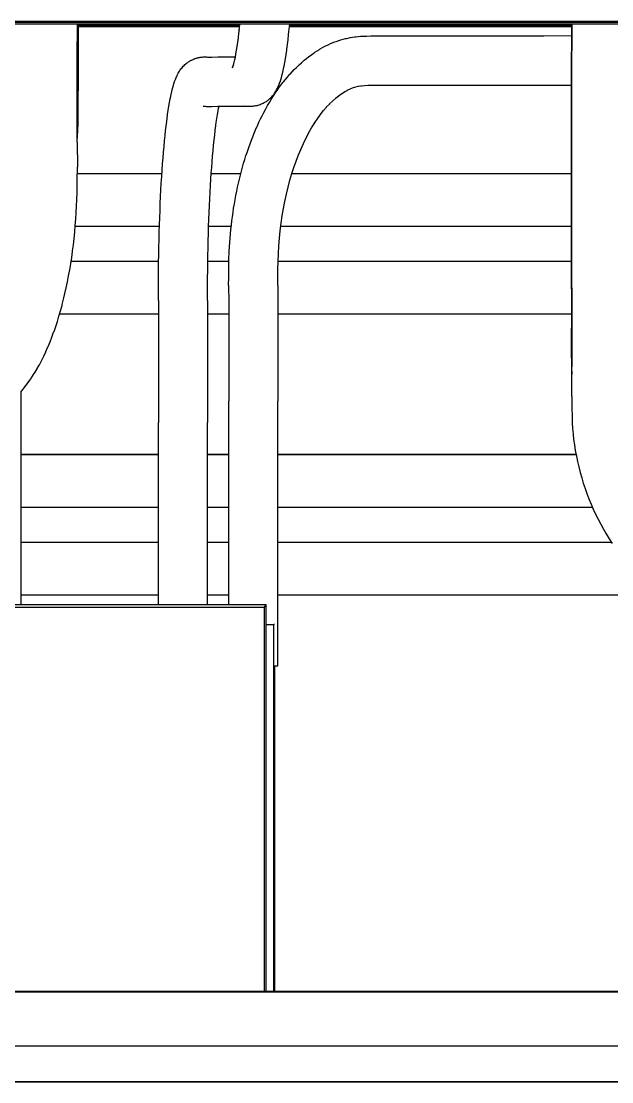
# Model space of a CAD drawing. Header units: millimetres. Extents: x -244 to 244, y -316 to 313.
# Drawn here: x -65.4 to 17.8, y -120 to 29.4 of the extents above; entities that cross this region are included whole.
import ezdxf

# ---------------------------------------------------------------- set-up
doc = ezdxf.new("R2010")
doc.units = ezdxf.units.MM
doc.layers.add('SKETCH', color=5, linetype='Continuous')
doc.layers.add('VISIBLE', color=7, linetype='Continuous')

msp = doc.modelspace()

# ---------------------------------------------------------------- linework, layer by layer
at = {"layer": 'SKETCH'}
msp.add_line((-29.23, -61.43), (-29.23, -61.43), dxfattribs=at)
at = {"layer": 'SKETCH', "flags": 128}
for points in [[(-29.6, -61.43), (-29.57, -61.43), (-29.55, -61.43)], [(-29.39, -61.43), (-29.38, -61.43), (-29.38, -61.43)], [(-29.28, -61.43), (-29.27, -61.43), (-29.26, -61.43)]]:
    msp.add_lwpolyline(points, dxfattribs=at)
at = {"layer": 'VISIBLE'}
for p, q in [((-197.47, 29.37), (197.47, 29.37)), ((-177.15, 29.36), (177.15, 29.36)), ((-177.1, 29.35), (177.1, 29.35)), ((-177.04, 29.34), (177.04, 29.34)), ((-177.04, 29.28), (177.04, 29.28)), ((-177.04, 29.27), (177.04, 29.27)), ((-177.04, 29.26), (177.04, 29.26)), ((-177.04, 29.25), (177.04, 29.25)), ((-177.04, 29.02), (177.04, 29.02)), ((-177.04, 29.01), (177.04, 29.01)), ((-177.04, 29), (177.04, 29)), ((-177.04, 28.99), (177.04, 28.99)), ((-57.51, 28.99), (-57.5, 26.49)), ((-57.37, 28.99), (-57.37, 28.5)), ((-57.37, 28.84), (-34.59, 28.84)), ((-57.37, 28.83), (-34.59, 28.83)), ((-57.37, 28.83), (-34.59, 28.83)), ((-57.37, 28.82), (-34.59, 28.82)), ((-57.37, 28.67), (-34.61, 28.67)), ((-57.37, 28.66), (-34.61, 28.66)), ((-57.37, 28.65), (-34.61, 28.65)), ((-57.37, 28.64), (-34.61, 28.64)), ((-57.37, 28.5), (-57.36, 24.92)), ((-34.67, 28.12), (-34.59, 28.84)), ((-34.59, 28.84), (-34.58, 28.99)), ((-27.64, 28.23), (-27.57, 28.99)), ((-27.6, 28.67), (12.15, 28.67)), ((-27.6, 28.66), (12.15, 28.66)), ((-27.6, 28.65), (12.15, 28.65)), ((-27.6, 28.64), (12.15, 28.64)), ((-27.59, 28.83), (12.14, 28.83)), ((-27.59, 28.83), (12.14, 28.83)), ((-27.59, 28.82), (12.14, 28.82)), ((-27.58, 28.84), (12.14, 28.84)), ((12.14, 28.99), (12.15, 27.81)), ((12.17, 28.99), (12.18, 27.99)), ((-34.88, 26.41), (-34.8, 27.03)), ((-34.8, 27.03), (-34.72, 27.68)), ((-34.72, 27.68), (-34.66, 28.2)), ((-34.67, 28.12), (-34.67, 28.12)), ((-27.8, 26.76), (-27.72, 27.48)), ((-27.72, 27.48), (-27.64, 28.23)), ((-20.04, 26.83), (-19.7, 26.92)), ((-19.7, 26.92), (-19.56, 26.95)), ((-19.56, 26.95), (-19.21, 27.03)), ((-19.21, 27.03), (-19.07, 27.05)), ((-19.07, 27.05), (-18.73, 27.11)), ((-18.73, 27.11), (-18.39, 27.16)), ((-18.39, 27.16), (-18.25, 27.17)), ((-18.25, 27.17), (-17.58, 27.24)), ((-17.58, 27.24), (-16.92, 27.27)), ((-16.92, 27.27), (-16.77, 27.28)), ((-16.77, 27.28), (-16.12, 27.31)), ((-16.12, 27.31), (-15.48, 27.31)), ((-15.48, 27.31), (-15.34, 27.31)), ((-15.34, 27.31), (-14.08, 27.29)), ((-14.23, 27.29), (-14.23, 27.29)), ((-14.23, 27.29), (-11.74, 27.29)), ((-11.74, 27.29), (8.23, 27.33)), ((8.23, 27.33), (12.15, 27.34)), ((12.15, 27.81), (12.15, 25.04)), ((12.18, 27.99), (12.18, 25.21)), ((-57.5, 12.35), (-57.5, 26.49)), ((-35.05, 25.27), (-34.96, 25.82)), ((-34.96, 25.82), (-34.88, 26.41)), ((-27.99, 25.29), (-27.97, 25.43)), ((-27.97, 25.43), (-27.89, 26.07)), ((-27.89, 26.07), (-27.8, 26.76)), ((-23.7, 25.2), (-23.38, 25.4)), ((-23.38, 25.4), (-23.26, 25.47)), ((-23.26, 25.47), (-22.93, 25.66)), ((-22.93, 25.66), (-22.6, 25.83)), ((-22.6, 25.83), (-22.47, 25.89)), ((-22.47, 25.89), (-22.14, 26.06)), ((-22.14, 26.06), (-21.8, 26.21)), ((-21.8, 26.21), (-21.67, 26.27)), ((-21.67, 26.27), (-21.34, 26.4)), ((-21.34, 26.4), (-21, 26.53)), ((-21, 26.53), (-20.86, 26.58)), ((-20.86, 26.58), (-20.52, 26.69)), ((-20.52, 26.69), (-20.38, 26.73)), ((-20.38, 26.73), (-20.04, 26.83)), ((-57.36, 24.92), (-57.36, 21.34)), ((-41.46, 23.86), (-41.38, 23.9)), ((-41.38, 23.9), (-41.27, 23.95)), ((-41.27, 23.95), (-41.19, 23.99)), ((-41.19, 23.99), (-41.12, 24.02)), ((-41.12, 24.02), (-41.04, 24.05)), ((-41.04, 24.05), (-40.96, 24.08)), ((-40.96, 24.08), (-40.88, 24.11)), ((-40.88, 24.11), (-40.77, 24.15)), ((-40.77, 24.15), (-40.69, 24.17)), ((-40.69, 24.17), (-40.61, 24.2)), ((-40.61, 24.2), (-40.53, 24.22)), ((-40.53, 24.22), (-40.44, 24.24)), ((-40.44, 24.24), (-40.36, 24.25)), ((-40.36, 24.25), (-40.28, 24.27)), ((-40.28, 24.27), (-40.17, 24.29)), ((-40.17, 24.29), (-40.08, 24.3)), ((-40.08, 24.3), (-39.92, 24.32)), ((-39.92, 24.32), (-39.75, 24.34)), ((-39.75, 24.34), (-39.58, 24.34)), ((-39.58, 24.34), (-39.47, 24.34)), ((-39.47, 24.34), (-39.3, 24.34)), ((-39.3, 24.34), (-39.13, 24.32)), ((-39.16, 24.32), (-38.95, 24.32)), ((-39.13, 24.32), (-39.05, 24.32)), ((-38.95, 24.32), (-38.54, 24.32)), ((-38.54, 24.32), (-37.7, 24.33)), ((-37.7, 24.33), (-36.04, 24.36)), ((-36.04, 24.36), (-35.21, 24.37)), ((-35.38, 23.58), (-35.29, 23.98)), ((-35.29, 23.98), (-35.22, 24.32)), ((-35.23, 24.27), (-35.14, 24.75)), ((-35.23, 24.27), (-35.23, 24.27)), ((-35.14, 24.75), (-35.05, 25.27)), ((-28.27, 23.55), (-28.18, 24.09)), ((-28.18, 24.09), (-28.08, 24.67)), ((-28.08, 24.67), (-27.99, 25.29)), ((-25.52, 23.88), (-25.2, 24.13)), ((-25.2, 24.13), (-24.89, 24.38)), ((-24.89, 24.38), (-24.78, 24.46)), ((-24.78, 24.46), (-24.46, 24.69)), ((-24.46, 24.69), (-24.14, 24.91)), ((-24.14, 24.91), (-24.03, 24.99)), ((-24.03, 24.99), (-23.7, 25.2)), ((12.15, 13.92), (12.15, 25.04)), ((12.18, 14.08), (12.18, 25.21)), ((-43.1, 22.33), (-42.99, 22.5)), ((-42.99, 22.5), (-42.89, 22.64)), ((-42.89, 22.64), (-42.79, 22.77)), ((-42.79, 22.77), (-42.68, 22.9)), ((-42.68, 22.9), (-42.57, 23.02)), ((-42.57, 23.02), (-42.46, 23.14)), ((-42.46, 23.14), (-42.33, 23.26)), ((-42.33, 23.26), (-42.21, 23.37)), ((-42.21, 23.37), (-42.14, 23.42)), ((-42.14, 23.42), (-42.07, 23.48)), ((-42.07, 23.48), (-42, 23.52)), ((-42, 23.52), (-41.93, 23.57)), ((-41.93, 23.57), (-41.82, 23.65)), ((-41.82, 23.65), (-41.75, 23.7)), ((-41.75, 23.7), (-41.68, 23.74)), ((-41.68, 23.74), (-41.61, 23.78)), ((-41.61, 23.78), (-41.53, 23.82)), ((-41.53, 23.82), (-41.46, 23.86)), ((-35.65, 22.8), (-35.58, 22.95)), ((-35.65, 22.8), (-35.65, 22.8)), ((-35.62, 22.85), (-35.56, 23.01)), ((-35.62, 22.85), (-35.62, 22.85)), ((-35.58, 22.93), (-35.51, 23.15)), ((-35.58, 22.93), (-35.58, 22.93)), ((-35.53, 23.06), (-35.44, 23.38)), ((-35.53, 23.06), (-35.53, 23.06)), ((-35.44, 23.38), (-35.38, 23.59)), ((-35.38, 23.58), (-35.38, 23.58)), ((-28.59, 22), (-28.49, 22.43)), ((-28.49, 22.43), (-28.39, 22.9)), ((-28.39, 22.9), (-28.36, 23.05)), ((-28.36, 23.05), (-28.27, 23.55)), ((-27.22, 22.26), (-26.93, 22.57)), ((-26.93, 22.57), (-26.63, 22.87)), ((-26.63, 22.87), (-26.54, 22.96)), ((-26.54, 22.96), (-26.23, 23.24)), ((-26.23, 23.24), (-25.93, 23.52)), ((-25.93, 23.52), (-25.83, 23.61)), ((-25.83, 23.61), (-25.52, 23.88)), ((-57.36, 21.34), (-57.36, 19.54)), ((-43.78, 20.86), (-43.68, 21.14)), ((-43.68, 21.14), (-43.62, 21.29)), ((-43.62, 21.29), (-43.52, 21.54)), ((-43.52, 21.54), (-43.45, 21.69)), ((-43.45, 21.69), (-43.38, 21.84)), ((-43.38, 21.84), (-43.27, 22.05)), ((-43.27, 22.05), (-43.19, 22.19)), ((-43.19, 22.19), (-43.1, 22.33)), ((-28.99, 20.65), (-28.89, 20.96)), ((-28.89, 20.96), (-28.84, 21.11)), ((-28.84, 21.11), (-28.73, 21.46)), ((-28.73, 21.46), (-28.63, 21.85)), ((-28.63, 21.85), (-28.59, 22)), ((-28.45, 20.82), (-28.17, 21.17)), ((-28.17, 21.17), (-27.89, 21.51)), ((-27.89, 21.51), (-27.6, 21.84)), ((-27.6, 21.84), (-27.52, 21.93)), ((-27.52, 21.93), (-27.22, 22.26)), ((-57.36, 17.72), (-57.36, 19.54)), ((-44.28, 19.05), (-44.18, 19.48)), ((-44.18, 19.48), (-44.08, 19.87)), ((-44.08, 19.87), (-44.04, 20.02)), ((-44.04, 20.02), (-43.94, 20.38)), ((-43.94, 20.38), (-43.89, 20.54)), ((-43.89, 20.54), (-43.78, 20.86)), ((-29.69, 19.25), (-29.58, 19.42)), ((-29.61, 19.22), (-29.35, 19.61)), ((-29.58, 19.42), (-29.49, 19.56)), ((-29.49, 19.56), (-29.41, 19.71)), ((-29.41, 19.71), (-29.3, 19.93)), ((-29.35, 19.61), (-29.08, 19.99)), ((-29.3, 19.93), (-29.22, 20.08)), ((-29.22, 20.08), (-29.16, 20.23)), ((-29.16, 20.23), (-29.05, 20.5)), ((-29.08, 19.99), (-28.8, 20.36)), ((-29.05, 20.5), (-28.99, 20.65)), ((-28.8, 20.36), (-28.53, 20.72)), ((-28.53, 20.72), (-28.45, 20.82)), ((-20.28, 19.15), (-19.81, 19.45)), ((-19.87, 19.41), (-19.39, 19.67)), ((-19.46, 19.64), (-18.99, 19.86)), ((-19.46, 19.64), (-19.46, 19.64)), ((-19.05, 19.84), (-18.6, 20.01)), ((-19.05, 19.84), (-19.05, 19.84)), ((-18.71, 19.98), (-18.23, 20.13)), ((-18.71, 19.98), (-18.71, 19.98)), ((-18.31, 20.11), (-17.86, 20.22)), ((-18.31, 20.11), (-18.31, 20.11)), ((-17.97, 20.2), (-17.47, 20.27)), ((-17.97, 20.2), (-17.97, 20.2)), ((-17.55, 20.27), (-17.01, 20.32)), ((-17.55, 20.27), (-17.55, 20.27)), ((-17.05, 20.31), (-16.49, 20.34)), ((-17.05, 20.31), (-17.05, 20.31)), ((-16.54, 20.34), (-15.96, 20.36)), ((-16.54, 20.34), (-16.54, 20.34)), ((-16.01, 20.36), (-15.41, 20.37)), ((-16.01, 20.36), (-16.01, 20.36)), ((-15.48, 20.37), (-14.25, 20.35)), ((-15.48, 20.37), (-15.48, 20.37)), ((-14.25, 20.35), (-14.17, 20.35)), ((-14.17, 20.35), (-11.67, 20.34)), ((-11.67, 20.34), (8.31, 20.38)), ((8.31, 20.38), (12.15, 20.38)), ((-44.59, 17.4), (-44.5, 17.93)), ((-44.5, 17.93), (-44.4, 18.43)), ((-44.4, 18.43), (-44.37, 18.58)), ((-44.37, 18.58), (-44.28, 19.05)), ((-31.15, 17.91), (-31, 17.99)), ((-31, 17.99), (-30.86, 18.08)), ((-30.86, 18.08), (-30.72, 18.18)), ((-30.72, 18.18), (-30.61, 18.26)), ((-30.61, 18.26), (-30.54, 18.31)), ((-30.54, 18.31), (-30.48, 18.37)), ((-30.48, 18.37), (-30.41, 18.42)), ((-30.44, 17.9), (-30.19, 18.32)), ((-30.41, 18.42), (-30.35, 18.48)), ((-30.35, 18.48), (-30.29, 18.54)), ((-30.29, 18.54), (-30.23, 18.6)), ((-30.23, 18.6), (-30.11, 18.72)), ((-30.19, 18.32), (-29.93, 18.73)), ((-30.11, 18.72), (-30, 18.85)), ((-30, 18.85), (-29.89, 18.97)), ((-29.93, 18.73), (-29.67, 19.13)), ((-29.89, 18.97), (-29.78, 19.11)), ((-29.78, 19.11), (-29.69, 19.25)), ((-29.67, 19.13), (-29.61, 19.22)), ((-22.01, 17.67), (-21.51, 18.16)), ((-21.51, 18.16), (-21.08, 18.54)), ((-21.1, 18.52), (-20.65, 18.88)), ((-21.1, 18.52), (-21.1, 18.52)), ((-20.69, 18.85), (-20.22, 19.18)), ((-20.69, 18.85), (-20.69, 18.85)), ((-20.28, 19.15), (-20.28, 19.15)), ((-19.87, 19.41), (-19.87, 19.41)), ((-57.38, 15.88), (-57.36, 17.72)), ((-44.77, 16.23), (-44.68, 16.83)), ((-44.68, 16.83), (-44.59, 17.4)), ((-39.75, 17.4), (-39.57, 17.39)), ((-39.75, 17.4), (-39.75, 17.4)), ((-39.71, 17.4), (-39.5, 17.39)), ((-39.71, 17.4), (-39.71, 17.4)), ((-39.5, 17.39), (-39.34, 17.37)), ((-39.34, 17.37), (-39.17, 17.37)), ((-39.17, 17.37), (-38.96, 17.37)), ((-38.96, 17.37), (-38.54, 17.37)), ((-38.54, 17.37), (-37.71, 17.38)), ((-37.75, 16.23), (-37.66, 16.73)), ((-37.71, 17.38), (-36.04, 17.4)), ((-37.66, 16.73), (-37.58, 17.17)), ((-37.6, 17.06), (-37.53, 17.38)), ((-37.6, 17.06), (-37.6, 17.06)), ((-36.04, 17.4), (-34.37, 17.41)), ((-34.37, 17.41), (-33.66, 17.42)), ((-33.88, 17.43), (-33.67, 17.42)), ((-33.88, 17.43), (-33.88, 17.43)), ((-33.67, 17.42), (-33.56, 17.41)), ((-33.56, 17.41), (-33.39, 17.39)), ((-33.39, 17.39), (-33.22, 17.39)), ((-33.22, 17.39), (-33.12, 17.39)), ((-33.12, 17.39), (-32.95, 17.4)), ((-32.95, 17.4), (-32.78, 17.41)), ((-32.78, 17.41), (-32.61, 17.43)), ((-32.61, 17.43), (-32.5, 17.45)), ((-32.5, 17.45), (-32.33, 17.48)), ((-32.33, 17.48), (-32.16, 17.51)), ((-32.16, 17.51), (-32, 17.56)), ((-32, 17.56), (-31.89, 17.59)), ((-31.89, 17.59), (-31.73, 17.65)), ((-31.73, 17.65), (-31.57, 17.71)), ((-31.57, 17.71), (-31.41, 17.78)), ((-31.45, 16.06), (-31.22, 16.51)), ((-31.41, 17.78), (-31.3, 17.83)), ((-31.3, 17.83), (-31.15, 17.91)), ((-31.22, 16.51), (-30.98, 16.95)), ((-30.98, 16.95), (-30.93, 17.04)), ((-30.93, 17.04), (-30.69, 17.48)), ((-30.69, 17.48), (-30.44, 17.9)), ((-23.28, 16.17), (-22.81, 16.77)), ((-22.81, 16.77), (-22.38, 17.27)), ((-22.41, 17.24), (-21.93, 17.75)), ((-22.41, 17.24), (-22.41, 17.24)), ((-22.01, 17.67), (-22.01, 17.67)), ((-57.43, 14.03), (-57.4, 14.96)), ((-57.4, 14.96), (-57.38, 15.88)), ((-44.94, 14.93), (-44.85, 15.6)), ((-44.85, 15.6), (-44.77, 16.23)), ((-37.98, 14.64), (-37.91, 15.18)), ((-37.92, 15.11), (-37.83, 15.68)), ((-37.92, 15.11), (-37.92, 15.11)), ((-37.83, 15.68), (-37.75, 16.23)), ((-32.12, 14.65), (-31.9, 15.13)), ((-31.9, 15.13), (-31.68, 15.6)), ((-31.68, 15.6), (-31.45, 16.06)), ((-24.48, 14.35), (-24.05, 15.04)), ((-24.11, 14.96), (-23.66, 15.63)), ((-24.11, 14.96), (-24.11, 14.96)), ((-23.66, 15.63), (-23.22, 16.24)), ((-23.28, 16.17), (-23.28, 16.17)), ((-57.47, 13.1), (-57.43, 14.03)), ((-45.13, 13.26), (-45.05, 13.98)), ((-45.05, 13.98), (-45.02, 14.24)), ((-45.02, 14.24), (-44.94, 14.93)), ((-38.14, 13.33), (-38.06, 14)), ((-38.06, 14), (-37.98, 14.64)), ((-32.78, 13.1), (-32.57, 13.6)), ((-32.57, 13.6), (-32.37, 14.09)), ((-32.37, 14.09), (-32.15, 14.57)), ((-32.15, 14.57), (-32.12, 14.65)), ((-25.25, 12.94), (-24.86, 13.67)), ((-24.9, 13.62), (-24.48, 14.35)), ((-24.9, 13.62), (-24.9, 13.62)), ((12.15, -8.32), (12.15, 13.92)), ((12.18, -8.18), (12.18, 14.08)), ((-57.5, 12.67), (-57.47, 13.1)), ((-57.5, 12.35), (-57.49, 8.8)), ((-45.28, 11.74), (-45.2, 12.51)), ((-45.2, 12.51), (-45.13, 13.26)), ((-38.29, 11.91), (-38.22, 12.63)), ((-38.22, 12.63), (-38.14, 13.33)), ((-33.35, 11.57), (-33.16, 12.08)), ((-33.16, 12.08), (-32.97, 12.6)), ((-32.97, 12.6), (-32.78, 13.1)), ((-26.01, 11.32), (-25.64, 12.14)), ((-25.64, 12.14), (-25.25, 12.94)), ((-45.42, 10.11), (-45.35, 10.94)), ((-45.35, 10.94), (-45.28, 11.74)), ((-38.43, 10.37), (-38.37, 11.15)), ((-38.37, 11.15), (-38.29, 11.91)), ((-33.73, 10.44), (-33.7, 10.51)), ((-33.7, 10.51), (-33.53, 11.04)), ((-33.53, 11.04), (-33.35, 11.57)), ((-26.66, 9.67), (-26.32, 10.55)), ((-26.32, 10.55), (-25.97, 11.39)), ((-26.01, 11.32), (-26.01, 11.32)), ((-45.54, 8.38), (-45.48, 9.26)), ((-45.48, 9.26), (-45.42, 10.11)), ((-38.56, 8.74), (-38.5, 9.57)), ((-38.5, 9.57), (-38.43, 10.37)), ((-34.21, 8.82), (-34.06, 9.36)), ((-34.06, 9.36), (-33.89, 9.9)), ((-33.89, 9.9), (-33.73, 10.44)), ((-26.98, 8.77), (-26.66, 9.67)), ((-57.5, 6.99), (-57.49, 8.8)), ((-57.5, 7.91), (-45.57, 7.91)), ((-45.66, 6.56), (-45.6, 7.48)), ((-45.6, 7.48), (-45.54, 8.38)), ((-38.67, 7.11), (-38.62, 7.99)), ((-38.62, 7.99), (-38.56, 8.77)), ((-38.62, 7.91), (-34.46, 7.91)), ((-38.56, 8.74), (-38.56, 8.74)), ((-34.65, 7.14), (-34.51, 7.7)), ((-34.51, 7.7), (-34.37, 8.26)), ((-34.37, 8.26), (-34.21, 8.82)), ((-27.53, 6.96), (-27.25, 7.91)), ((-27.25, 7.91), (-26.97, 8.78)), ((-27.25, 7.91), (12.15, 7.91)), ((-26.98, 8.77), (-26.98, 8.77)), ((-57.53, 5.17), (-57.51, 6.08)), ((-57.51, 6.08), (-57.5, 6.99)), ((-45.71, 5.62), (-45.66, 6.56)), ((-38.78, 5.29), (-38.73, 6.21)), ((-38.73, 6.21), (-38.67, 7.11)), ((-35.03, 5.42), (-34.91, 6)), ((-34.91, 6), (-34.78, 6.57)), ((-34.78, 6.57), (-34.65, 7.14)), ((-28.03, 5), (-27.79, 5.99)), ((-27.79, 5.99), (-27.53, 6.96)), ((-57.56, 4.25), (-57.53, 5.17)), ((-45.8, 3.69), (-45.76, 4.67)), ((-45.76, 4.67), (-45.71, 5.62)), ((-38.83, 4.36), (-38.78, 5.29)), ((-35.26, 4.25), (-35.15, 4.84)), ((-35.15, 4.84), (-35.03, 5.42)), ((-28.25, 3.99), (-28.03, 5)), ((-57.64, 2.41), (-57.59, 3.33)), ((-57.59, 3.33), (-57.56, 4.25)), ((-45.84, 2.7), (-45.8, 3.69)), ((-38.91, 2.43), (-38.87, 3.4)), ((-38.87, 3.4), (-38.83, 4.36)), ((-35.55, 2.47), (-35.47, 3.03)), ((-35.47, 3.03), (-35.36, 3.66)), ((-35.36, 3.66), (-35.27, 4.21)), ((-35.27, 4.21), (-35.26, 4.25)), ((-28.45, 2.97), (-28.25, 3.99)), ((-57.78, 0.59), (-57.7, 1.5)), ((-57.7, 1.5), (-57.64, 2.41)), ((-45.92, 0.67), (-45.88, 1.69)), ((-45.88, 1.69), (-45.84, 2.7)), ((-38.95, 1.45), (-38.91, 2.43)), ((-35.71, 1.27), (-35.64, 1.84)), ((-35.64, 1.84), (-35.55, 2.47)), ((-28.77, 0.92), (-28.61, 1.97)), ((-28.61, 1.97), (-28.44, 2.98)), ((-28.45, 2.97), (-28.45, 2.97)), ((-57.86, -0.32), (-57.78, 0.59)), ((-57.78, 0.49), (-45.92, 0.49)), ((-57.78, 0.49), (-45.92, 0.49)), ((-45.95, -0.36), (-45.92, 0.67)), ((-39.02, -0.56), (-38.99, 0.45)), ((-38.99, 0.45), (-38.95, 1.45)), ((-38.98, 0.49), (-35.81, 0.49)), ((-38.98, 0.49), (-35.81, 0.49)), ((-35.92, -0.59), (-35.85, 0.05)), ((-35.85, 0.05), (-35.79, 0.63)), ((-35.79, 0.63), (-35.71, 1.27)), ((-28.9, -0.14), (-28.77, 0.92)), ((-28.82, 0.49), (12.15, 0.49)), ((-28.82, 0.49), (12.15, 0.49)), ((-58.05, -2.11), (-57.95, -1.22)), ((-57.95, -1.22), (-57.86, -0.32)), ((-46, -2.46), (-45.98, -1.41)), ((-45.98, -1.41), (-45.95, -0.36)), ((-39.04, -1.58), (-39.02, -0.56)), ((-36.02, -1.82), (-35.97, -1.18)), ((-35.97, -1.18), (-35.92, -0.59)), ((-29.1, -2.29), (-29.01, -1.21)), ((-29.01, -1.21), (-28.9, -0.14)), ((-58.16, -2.99), (-58.05, -2.11)), ((-46.02, -3.52), (-46, -2.46)), ((-39.09, -3.65), (-39.07, -2.61)), ((-39.07, -2.61), (-39.04, -1.58)), ((-36.08, -3.04), (-36.02, -1.82)), ((-29.16, -3.38), (-29.1, -2.29)), ((-58.43, -4.8), (-58.29, -3.93)), ((-58.37, -4.45), (-46.04, -4.45)), ((-58.37, -4.45), (-46.04, -4.45)), ((-58.29, -3.93), (-58.17, -3.05)), ((-58.17, -3.05), (-58.16, -2.99)), ((-46.04, -4.6), (-46.02, -3.52)), ((-39.1, -4.69), (-39.09, -3.65)), ((-39.1, -4.45), (-36.13, -4.45)), ((-39.1, -4.45), (-36.13, -4.45)), ((-36.16, -5.47), (-36.13, -4.26)), ((-36.13, -4.26), (-36.08, -3.04)), ((-29.2, -4.48), (-29.16, -3.38)), ((-29.19, -4.45), (12.15, -4.45)), ((-29.19, -4.45), (12.15, -4.45)), ((-58.72, -6.5), (-58.57, -5.65)), ((-58.57, -5.65), (-58.43, -4.8)), ((-46.06, -6.75), (-46.05, -5.67)), ((-46.05, -5.67), (-46.04, -4.6)), ((-39.13, -6.8), (-39.12, -5.74)), ((-39.12, -5.74), (-39.1, -4.69)), ((-36.17, -6.66), (-36.16, -5.47)), ((-29.24, -6.73), (-29.22, -5.6)), ((-29.22, -5.6), (-29.2, -4.48)), ((-59.06, -8.16), (-58.88, -7.34)), ((-58.88, -7.34), (-58.72, -6.5)), ((-46.07, -7.83), (-46.06, -6.75)), ((-39.13, -7.86), (-39.13, -6.8)), ((-36.18, -7.85), (-36.17, -6.66)), ((-29.24, -7.87), (-29.24, -6.73)), ((-59.24, -8.97), (-59.06, -8.16)), ((-46.07, -9.98), (-46.07, -7.83)), ((-39.14, -9.99), (-39.13, -7.86)), ((-36.18, -7.85), (-36.17, -10.2)), ((-29.24, -7.87), (-29.23, -10.18)), ((12.15, -8.32), (12.15, -13.87)), ((12.18, -8.18), (12.18, -19.3)), ((-59.63, -10.55), (-59.43, -9.77)), ((-59.43, -9.77), (-59.24, -8.97)), ((-46.07, -9.98), (-46.07, -18.56)), ((-39.14, -9.99), (-39.13, -18.56)), ((-36.17, -10.2), (-36.16, -14.85)), ((-29.23, -10.18), (-29.23, -10.18)), ((-29.23, -10.18), (-29.23, -12.51)), ((-29.23, -10.18), (-29.23, -12.52)), ((-60.08, -12.17), (-59.86, -11.42)), ((-59.99, -11.86), (-46.07, -11.86)), ((-59.86, -11.42), (-59.65, -10.65)), ((-59.65, -10.65), (-59.63, -10.55)), ((-39.14, -11.86), (-36.17, -11.86)), ((-29.23, -11.86), (12.15, -11.86)), ((-60.54, -13.62), (-60.31, -12.91)), ((-60.31, -12.91), (-60.08, -12.17)), ((-29.23, -12.51), (-29.23, -14.85)), ((-29.23, -12.52), (-29.23, -14.85)), ((-61.08, -15.13), (-60.83, -14.44)), ((-60.83, -14.44), (-60.78, -14.33)), ((-60.78, -14.33), (-60.54, -13.62)), ((-36.16, -14.85), (-36.16, -24.16)), ((-29.23, -14.85), (-29.23, -24.16)), ((-29.23, -14.85), (-29.23, -14.85)), ((12.14, -16.66), (12.15, -13.87)), ((-61.61, -16.44), (-61.34, -15.79)), ((-61.34, -15.79), (-61.08, -15.13)), ((-62.51, -18.39), (-62.22, -17.8)), ((-62.22, -17.8), (-61.94, -17.19)), ((-61.94, -17.19), (-61.91, -17.13)), ((-61.91, -17.13), (-61.63, -16.5)), ((-61.63, -16.5), (-61.61, -16.44)), ((12.14, -18.09), (12.14, -16.66)), ((-63.18, -19.62), (-62.88, -19.08)), ((-62.88, -19.08), (-62.84, -19.02)), ((-62.84, -19.02), (-62.54, -18.45)), ((-62.54, -18.45), (-62.51, -18.39)), ((-46.07, -18.56), (-46.07, -27.13)), ((-39.13, -18.56), (-39.13, -27.13)), ((12.14, -18.09), (12.15, -19.55)), ((12.17, -22.09), (12.18, -19.3)), ((-64.26, -21.31), (-63.93, -20.84)), ((-63.93, -20.84), (-63.89, -20.77)), ((-63.89, -20.77), (-63.57, -20.27)), ((-63.57, -20.27), (-63.53, -20.21)), ((-63.53, -20.21), (-63.22, -19.69)), ((-63.22, -19.69), (-63.18, -19.62)), ((12.15, -19.55), (12.17, -20.29)), ((12.15, -19.55), (12.18, -20.24)), ((12.15, -19.55), (12.15, -19.55)), ((12.17, -20.29), (12.18, -20.33)), ((-65.42, -22.8), (-65.08, -22.39)), ((-65.08, -22.39), (-65.02, -22.33)), ((-65.02, -22.33), (-64.69, -21.9)), ((-64.69, -21.9), (-64.64, -21.83)), ((-64.64, -21.83), (-64.31, -21.38)), ((-64.31, -21.38), (-64.26, -21.31)), ((12.16, -23.51), (12.17, -22.09)), ((-65.39, -52.78), (-65.39, -22.76)), ((12.16, -23.51), (12.17, -24.96)), ((-36.16, -52.78), (-36.16, -24.16)), ((-29.23, -61.43), (-29.23, -24.16)), ((12.17, -24.96), (12.21, -26.45)), ((12.21, -26.45), (12.25, -27.21)), ((12.21, -26.45), (12.25, -27.21)), ((12.21, -26.45), (12.21, -26.45)), ((-46.07, -52.78), (-46.07, -27.13)), ((-39.13, -52.78), (-39.13, -27.13)), ((12.25, -27.21), (12.29, -27.98)), ((12.25, -27.21), (12.29, -27.98)), ((12.29, -27.98), (12.29, -27.98)), ((12.29, -27.98), (12.36, -28.75)), ((12.29, -27.98), (12.36, -28.75)), ((12.29, -27.98), (12.29, -27.98)), ((12.36, -28.75), (12.36, -28.75)), ((12.36, -28.75), (12.44, -29.53)), ((12.44, -29.53), (12.44, -29.53)), ((12.44, -29.53), (12.44, -29.53)), ((12.44, -29.53), (12.55, -30.31)), ((12.55, -30.31), (12.67, -31.09)), ((12.67, -31.09), (12.82, -31.87)), ((12.67, -31.09), (12.67, -31.09)), ((12.67, -31.09), (12.67, -31.09)), ((-65.39, -31.6), (-46.07, -31.6)), ((-65.39, -31.62), (-46.07, -31.62)), ((-65.39, -31.62), (-46.07, -31.62)), ((-65.39, -31.64), (-46.07, -31.64)), ((-39.13, -31.6), (-36.16, -31.6)), ((-39.13, -31.62), (-36.16, -31.62)), ((-39.13, -31.62), (-36.16, -31.62)), ((-39.13, -31.64), (-36.16, -31.64)), ((-29.23, -31.6), (12.77, -31.6)), ((-29.23, -31.62), (12.77, -31.62)), ((-29.23, -31.62), (12.77, -31.62)), ((-29.23, -31.64), (12.77, -31.64)), ((12.82, -31.87), (12.98, -32.64)), ((12.98, -32.64), (12.98, -32.64)), ((12.98, -32.64), (12.98, -32.64)), ((12.98, -32.64), (13.16, -33.41)), ((12.98, -32.64), (12.98, -32.64)), ((12.98, -32.64), (12.98, -32.64)), ((12.98, -32.64), (12.98, -32.64)), ((13.16, -33.41), (13.35, -34.17)), ((13.35, -34.17), (13.35, -34.17)), ((13.35, -34.17), (13.35, -34.17)), ((13.35, -34.17), (13.35, -34.17)), ((13.35, -34.17), (13.57, -34.93)), ((13.35, -34.17), (13.35, -34.17)), ((13.35, -34.17), (13.35, -34.17)), ((13.35, -34.17), (13.35, -34.17)), ((13.57, -34.93), (13.79, -35.68)), ((13.79, -35.68), (13.79, -35.68)), ((13.79, -35.68), (13.79, -35.68)), ((13.79, -35.68), (13.79, -35.68)), ((13.79, -35.68), (14.04, -36.43)), ((13.79, -35.68), (13.79, -35.68)), ((13.79, -35.68), (13.79, -35.68)), ((14.04, -36.43), (14.31, -37.17)), ((14.31, -37.17), (14.31, -37.17)), ((14.31, -37.17), (14.31, -37.17)), ((14.31, -37.17), (14.59, -37.91)), ((14.31, -37.17), (14.31, -37.17)), ((14.31, -37.17), (14.31, -37.17)), ((14.59, -37.91), (14.89, -38.63)), ((14.89, -38.63), (14.89, -38.63)), ((14.89, -38.63), (14.89, -38.64)), ((14.89, -38.64), (15.21, -39.36)), ((-65.39, -39.05), (-46.07, -39.05)), ((-39.13, -39.05), (-36.16, -39.05)), ((-29.23, -39.05), (15.07, -39.05)), ((15.21, -39.36), (15.54, -40.07)), ((15.54, -40.07), (15.89, -40.78)), ((15.89, -40.78), (16.25, -41.47)), ((16.25, -41.47), (16.63, -42.16)), ((16.63, -42.16), (17.03, -42.84)), ((17.03, -42.84), (17.44, -43.51)), ((-65.39, -43.98), (-46.07, -43.98)), ((-65.39, -43.99), (-46.07, -43.99)), ((-39.13, -43.98), (-36.16, -43.98)), ((-39.13, -43.99), (-36.16, -43.99)), ((-29.23, -43.98), (17.75, -43.98)), ((-29.23, -43.99), (17.76, -43.99)), ((17.44, -43.51), (17.87, -44.17)), ((-65.39, -51.41), (-46.07, -51.41)), ((-39.13, -51.41), (-36.16, -51.41)), ((-29.23, -51.41), (24.37, -51.41)), ((-83.27, -53.17), (-31.1, -53.17)), ((-82.65, -52.78), (-30.87, -52.78)), ((-31.1, -53.17), (-30.87, -52.78)), ((-31.1, -107.23), (-31.1, -53.17)), ((-30.87, -107.23), (-30.87, -52.78)), ((-30.87, -55.6), (-29.79, -55.6)), ((-29.79, -55.6), (-29.72, -55.49)), ((-29.79, -107.23), (-29.79, -55.6)), ((-29.72, -61.43), (-29.64, -61.43)), ((-29.66, -107.23), (-29.66, -61.43)), ((-29.64, -61.43), (-29.49, -61.43)), ((-29.49, -61.43), (-29.38, -61.43)), ((-29.38, -61.43), (-29.29, -61.43)), ((-29.29, -61.43), (-29.24, -61.43)), ((-29.24, -61.43), (-29.23, -61.43)), ((-197.47, -107.34), (197.47, -107.34)), ((-197.39, -107.3), (197.39, -107.3)), ((-197.34, -107.27), (197.34, -107.27)), ((-197.27, -107.23), (197.27, -107.23)), ((-197.47, -114.94), (197.47, -114.94)), ((-197.47, -120), (197.47, -120)), ((-197.41, -119.96), (197.41, -119.96))]:
    msp.add_line(p, q, dxfattribs=at)

doc.saveas('drawing.dxf')
